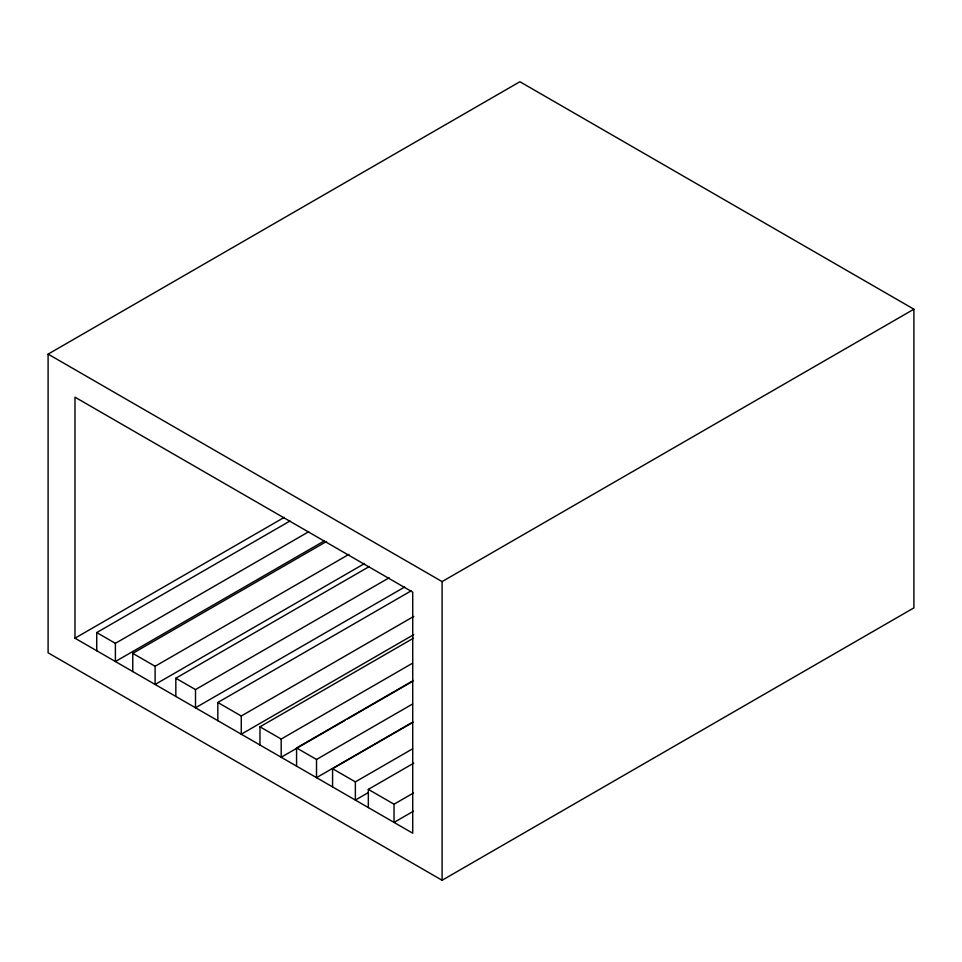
<?xml version="1.0" encoding="UTF-8"?>
<svg xmlns="http://www.w3.org/2000/svg" width="962" height="962" viewBox="0 0 962 962"><rect width="100%" height="100%" fill="white"/><g stroke="black" fill="none" stroke-linecap="round" stroke-linejoin="round"><path stroke-width="1.44" d="M48.1 354.124L519.901 81.734L913.9 309.199L913.9 607.876L442.099 880.266L48.1 652.801L48.1 354.124L442.099 581.589L913.9 309.199M74.976 638.191L412.722 833.2L412.722 592.159L74.976 397.162L74.976 638.191L284.331 517.328M96.741 650.769L96.741 632.575L289.995 520.995M96.741 632.575L115.392 643.337L308.646 531.758M324.206 540.969L115.392 661.531L115.392 643.337M132.756 671.56L132.756 653.354L326.527 541.486M132.756 653.354L155.11 666.269L348.893 554.389M364.49 563.576L155.11 684.463L155.11 666.269M175.83 696.428L175.83 678.222L369.396 566.474M175.83 678.222L195.502 689.586L389.069 577.825M404.653 587.024L195.502 707.779L195.502 689.586M217.833 720.67L217.833 702.476L411.087 590.908M217.833 702.476L241.27 716.005L413.768 616.414M413.768 634.619L241.27 734.21L241.27 716.005M259.98 745.009L259.98 726.815L413.468 638.203M259.98 726.815L281.193 739.056L412.566 663.203M296.573 766.137L296.573 747.943L413.407 680.483M344.925 720.454L281.193 757.25L281.193 739.056M347.522 718.951L412.566 681.409M296.573 747.943L316.522 759.463L412.59 704.004M412.59 722.197L316.522 777.657L316.522 759.463M332.575 786.916L332.575 768.722L413.203 722.173M332.575 768.722L355.363 781.878L412.578 748.845M368.338 807.575L368.338 789.369L413.768 763.143M368.362 792.568L355.363 800.083L355.363 781.878M368.338 789.369L394.035 804.208L413.504 792.965M413.504 811.17L394.035 822.402L394.035 804.208M442.099 581.589L442.099 880.266"/></g></svg>
